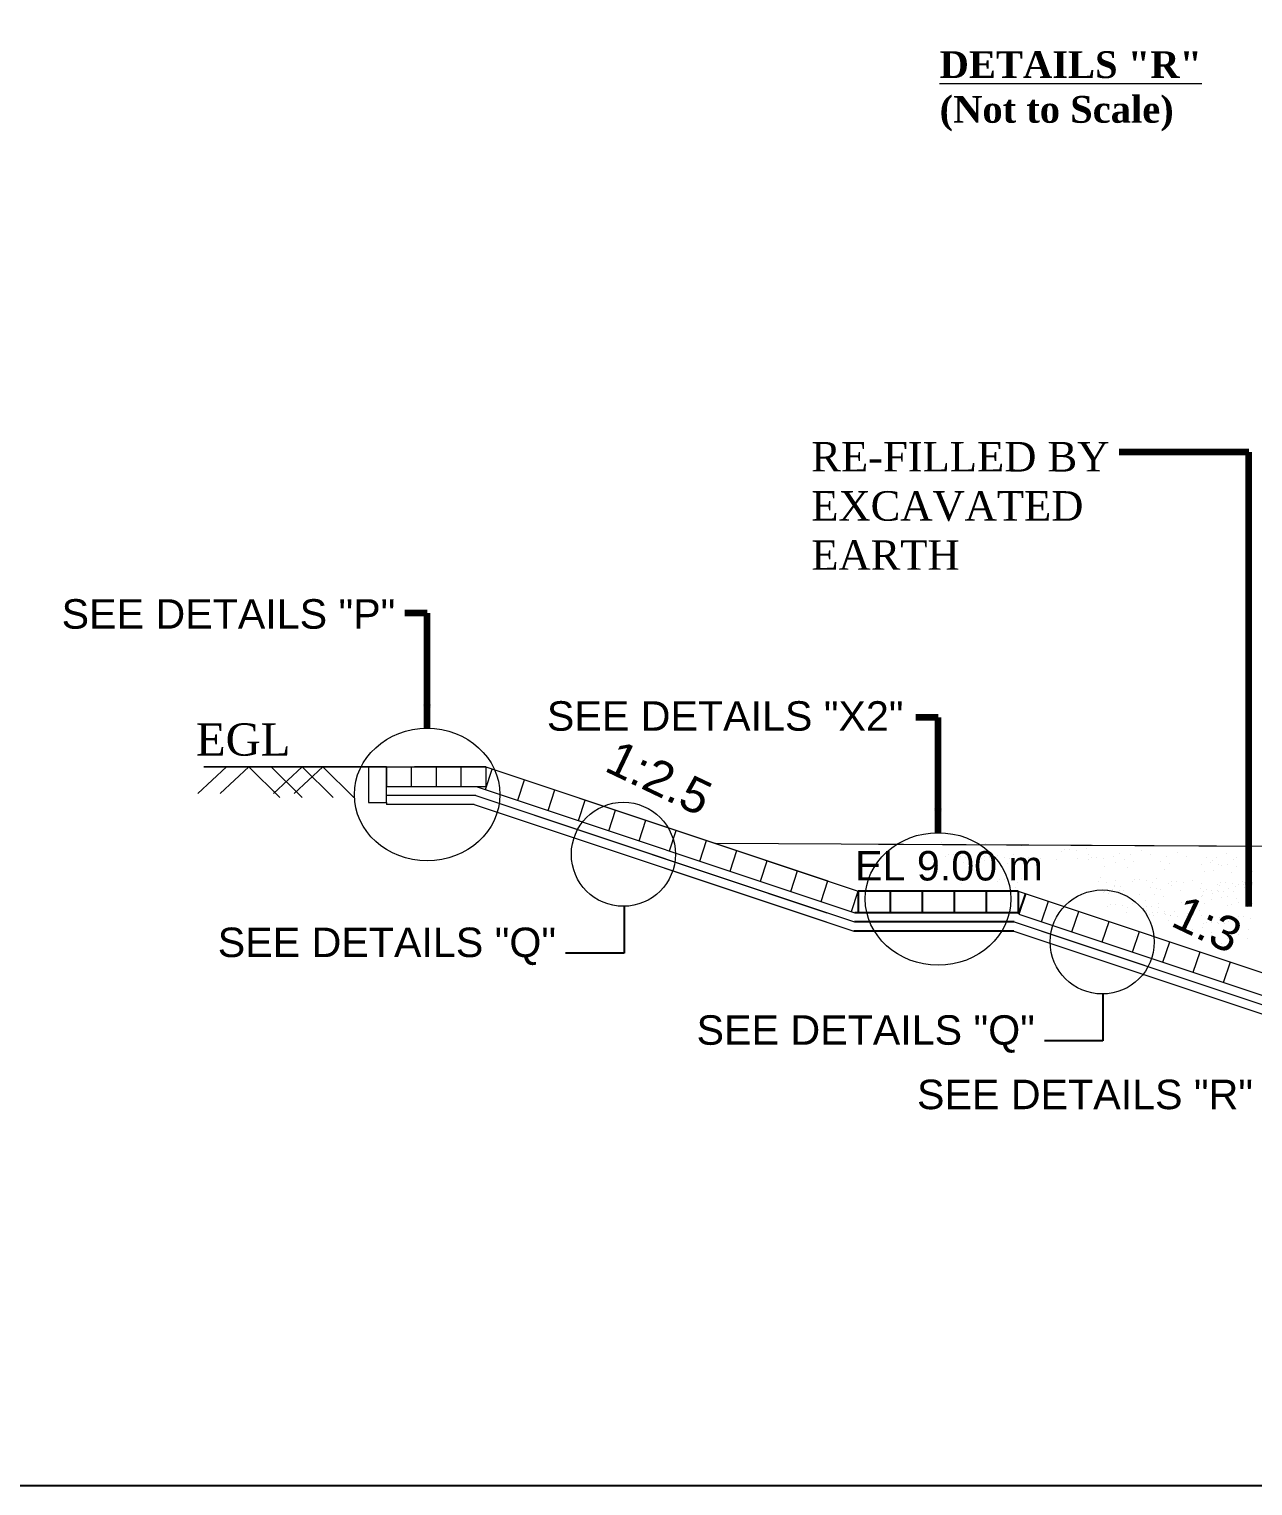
# Model space of a CAD drawing. Header units: inches. Extents: x -8940 to 26362, y -28010 to 990.
# Drawn here: x 4093.7 to 4138.9, y -21439.9 to -21386.2 of the extents above; entities that cross this region are included whole.
import ezdxf

# ---------------------------------------------------------------- set-up
doc = ezdxf.new("R2010")
doc.units = ezdxf.units.IN
doc.header["$MEASUREMENT"] = 0
doc.layers.add('LINE', color=7, linetype='Continuous')
doc.styles.add('Arial B heading -200', font='arialbd.ttf', dxfattribs={"height": 0.6})
doc.styles.add('Arial-200', font='arial.ttf')
doc.styles.get("Standard").update_dxf_attribs({"font": 'arial.ttf'})
doc.dimstyles.get("Standard").update_dxf_attribs({"dimtxt": 0.18, "dimasz": 0.18, "dimexe": 0.18, "dimexo": 0.0625, "dimgap": 0.09, "dimtad": 0, "dimtih": 1, "dimtoh": 1, "dimdec": 4, "dimzin": 0, "dimdsep": 46, "dimtxsty": 'Standard', "dimcen": 0.09, "dimadec": 0, "dimazin": 0, "dimtfac": 1, "dimtdec": 4, "dimtofl": 0, "dimtmove": 0, "dimatfit": 3, "dimfxl": 1, "dimtolj": 1, "dimtzin": 0, "dimarcsym": 0})

msp = doc.modelspace()

# ---------------------------------------------------------------- linework, layer by layer
at = {"color": 0, "linetype": 'Continuous', "lineweight": 20, "ltscale": 0.5}
for p, q in [((4100.147211, -21413.377605), (4110.549274, -21413.377605)), ((4102.621697, -21413.377605), (4110.549274, -21413.377605)), ((4110.536508, -21414.214697), (4110.78904, -21413.457577)), ((4110.536508, -21414.214697), (4110.78904, -21413.457577)), ((4111.731528, -21414.613288), (4111.98406, -21413.856168)), ((4111.731528, -21414.613288), (4111.98406, -21413.856168)), ((4106.882297, -21414.690796), (4106.882297, -21414.768297)), ((4106.882297, -21414.690796), (4106.882297, -21414.768297)), ((4112.850904, -21414.986648), (4113.103436, -21414.229529)), ((4112.850904, -21414.986648), (4113.103436, -21414.229529)), ((4113.970279, -21415.360008), (4114.222812, -21414.602889)), ((4113.970279, -21415.360008), (4114.222812, -21414.602889)), ((4115.089655, -21415.733369), (4115.342187, -21414.976249)), ((4115.089655, -21415.733369), (4115.342187, -21414.976249)), ((4116.209031, -21416.106729), (4116.461563, -21415.34961)), ((4116.209031, -21416.106729), (4116.461563, -21415.34961)), ((4117.328407, -21416.480089), (4117.580939, -21415.72297)), ((4117.328407, -21416.480089), (4117.580939, -21415.72297)), ((4118.447782, -21416.85345), (4118.700315, -21416.09633)), ((4118.447782, -21416.85345), (4118.700315, -21416.09633)), ((4119.567158, -21417.22681), (4119.81969, -21416.469691)), ((4119.567158, -21417.22681), (4119.81969, -21416.469691)), ((4120.686534, -21417.60017), (4120.939066, -21416.843051)), ((4120.686534, -21417.60017), (4120.939066, -21416.843051)), ((4121.80591, -21417.973531), (4122.058442, -21417.216411)), ((4121.80591, -21417.973531), (4122.058442, -21417.216411)), ((4122.925285, -21418.346891), (4123.177818, -21417.589772)), ((4122.925285, -21418.346891), (4123.177818, -21417.589772)), ((4124.044661, -21418.720251), (4124.297193, -21417.963132)), ((4124.044661, -21418.720251), (4124.297193, -21417.963132)), ((4131.064037, -21419.093612), (4131.316569, -21418.336492)), ((4131.064037, -21419.093612), (4131.316569, -21418.336492)), ((4132.183413, -21419.466972), (4132.435945, -21418.709853)), ((4132.183413, -21419.466972), (4132.435945, -21418.709853)), ((4133.302788, -21419.840332), (4133.55532, -21419.083213)), ((4133.302788, -21419.840332), (4133.55532, -21419.083213)), ((4134.422164, -21420.213693), (4134.674696, -21419.456573)), ((4134.422164, -21420.213693), (4134.674696, -21419.456573)), ((4135.54154, -21420.587053), (4135.794072, -21419.829934)), ((4135.54154, -21420.587053), (4135.794072, -21419.829934)), ((4136.660916, -21420.960413), (4136.913448, -21420.203294)), ((4136.660916, -21420.960413), (4136.913448, -21420.203294)), ((4137.780291, -21421.333773), (4138.032823, -21420.576654)), ((4137.780291, -21421.333773), (4138.032823, -21420.576654))]:
    msp.add_line(p, q, dxfattribs=at)
at = {"color": 0, "linetype": 'Continuous', "lineweight": -3, "ltscale": 0.5}
for p, q in [((4130.197193, -21417.963132), (4124.297193, -21417.963132)), ((4124.297193, -21417.963132), (4124.297193, -21418.763132)), ((4125.477193, -21417.963132), (4125.477193, -21418.763132)), ((4126.657193, -21417.963132), (4126.657193, -21418.763132)), ((4127.837193, -21417.963132), (4127.837193, -21418.763132)), ((4129.017193, -21417.963132), (4129.017193, -21418.763132)), ((4130.197193, -21417.963132), (4130.197193, -21418.763132)), ((4130.228356, -21418.814247), (4130.480699, -21418.057693)), ((4130.197193, -21418.763132), (4124.175106, -21418.763132)), ((4130.038661, -21419.443132), (4124.138661, -21419.443132)), ((4130.056884, -21419.103132), (4124.156884, -21419.103132))]:
    msp.add_line(p, q, dxfattribs=at)
at = {"layer": 'LINE', "color": 7, "lineweight": 20, "ltscale": 0.5}
for p, q in [((4099.91871, -21414.363482), (4100.976409, -21413.377605)), ((4099.91871, -21414.363482), (4100.976409, -21413.377605)), ((4106.845742, -21413.377605), (4100.147211, -21413.377605)), ((4100.147211, -21413.377605), (4109.876384, -21413.377605)), ((4100.741354, -21414.363482), (4101.799053, -21413.377605)), ((4100.741354, -21414.363482), (4101.799053, -21413.377605)), ((4101.799053, -21413.377605), (4102.94491, -21414.510217)), ((4101.799053, -21413.377605), (4102.94491, -21414.510217)), ((4102.621697, -21413.377605), (4103.767554, -21414.510217)), ((4106.845742, -21413.377605), (4102.621697, -21413.377605)), ((4102.621697, -21413.377605), (4103.767554, -21414.510217)), ((4102.621697, -21413.377605), (4109.876384, -21413.377605)), ((4102.709237, -21414.363482), (4103.766936, -21413.377605)), ((4103.473141, -21414.363482), (4104.53084, -21413.377605)), ((4103.473141, -21414.363482), (4104.53084, -21413.377605)), ((4103.766936, -21413.377605), (4104.912793, -21414.510217)), ((4103.766936, -21413.377605), (4104.912793, -21414.510217)), ((4104.53084, -21413.377605), (4105.676697, -21414.510217)), ((4106.882297, -21413.377605), (4106.882297, -21414.111701)), ((4106.882297, -21413.377605), (4106.882297, -21414.111701)), ((4107.799041, -21413.377605), (4107.799041, -21414.111701)), ((4107.799041, -21413.377605), (4107.799041, -21414.111701)), ((4110.549274, -21413.377605), (4107.922892, -21413.377605)), ((4110.549274, -21413.377605), (4107.922892, -21413.377605)), ((4108.715786, -21413.377605), (4108.715786, -21414.111701)), ((4108.715786, -21413.377605), (4108.715786, -21414.111701)), ((4108.715786, -21413.377605), (4108.715786, -21414.111701)), ((4108.715786, -21413.377605), (4108.715786, -21414.111701)), ((4109.63253, -21413.377605), (4109.63253, -21414.111701)), ((4109.63253, -21413.377605), (4109.63253, -21414.111701)), ((4110.549274, -21413.377605), (4110.549274, -21414.111701)), ((4110.549274, -21413.377605), (4123.177818, -21417.589772)), ((4110.549274, -21413.377605), (4110.549274, -21414.111701)), ((4110.549274, -21413.377605), (4124.297193, -21417.963132)), ((4110.549274, -21414.111701), (4106.882297, -21414.111701)), ((4110.549274, -21414.111701), (4106.882297, -21414.111701)), ((4110.2296, -21414.111701), (4124.175106, -21418.763132)), ((4110.2296, -21414.111701), (4124.175106, -21418.763132)), ((4110.176293, -21414.439999), (4106.882297, -21414.439999)), ((4110.176293, -21414.439999), (4106.882297, -21414.439999)), ((4110.176293, -21414.439999), (4123.137526, -21418.763132)), ((4110.176293, -21414.439999), (4124.156884, -21419.103132)), ((4110.122986, -21414.768297), (4106.882297, -21414.768297)), ((4110.122986, -21414.768297), (4106.882297, -21414.768297)), ((4110.122986, -21414.768297), (4123.119303, -21419.103132)), ((4110.122986, -21414.768297), (4124.138661, -21419.443132)), ((4127.353919, -21416.185623), (4127.353919, -21416.185623)), ((4127.353919, -21416.185623), (4127.353919, -21416.185623)), ((4128.68973, -21416.257127), (4128.68973, -21416.257127)), ((4128.68973, -21416.257127), (4128.68973, -21416.257127)), ((4128.981974, -21416.222863), (4128.981974, -21416.222863)), ((4128.981974, -21416.222863), (4128.981974, -21416.222863)), ((4130.317785, -21416.294366), (4130.317785, -21416.294366)), ((4130.317785, -21416.294366), (4130.317785, -21416.294366)), ((4132.957631, -21416.259117), (4132.957631, -21416.259117)), ((4132.957631, -21416.259117), (4132.957631, -21416.259117)), ((4127.505004, -21416.69139), (4127.505004, -21416.69139)), ((4127.505004, -21416.69139), (4127.505004, -21416.69139)), ((4127.614526, -21416.619955), (4127.614526, -21416.619955)), ((4127.614526, -21416.619955), (4127.614526, -21416.619955)), ((4127.795101, -21416.627077), (4127.795101, -21416.627077)), ((4127.795101, -21416.627077), (4127.795101, -21416.627077)), ((4128.057612, -21416.667759), (4128.057612, -21416.667759)), ((4128.057612, -21416.667759), (4128.057612, -21416.667759)), ((4128.194097, -21416.903048), (4128.194097, -21416.903048)), ((4128.194097, -21416.903048), (4128.194097, -21416.903048)), ((4128.249752, -21416.722047), (4128.249752, -21416.722047)), ((4128.249752, -21416.722047), (4128.249752, -21416.722047)), ((4128.416042, -21416.58496), (4128.416042, -21416.58496)), ((4128.416042, -21416.58496), (4128.416042, -21416.58496)), ((4128.840815, -21416.762894), (4128.840815, -21416.762894)), ((4128.840815, -21416.762894), (4128.840815, -21416.762894)), ((4128.950337, -21416.691458), (4128.950337, -21416.691458)), ((4128.950337, -21416.691458), (4128.950337, -21416.691458)), ((4128.962892, -21416.850465), (4128.962892, -21416.850465)), ((4128.962892, -21416.850465), (4128.962892, -21416.850465)), ((4129.130912, -21416.698581), (4129.130912, -21416.698581)), ((4129.130912, -21416.698581), (4129.130912, -21416.698581)), ((4129.133059, -21416.72863), (4129.133059, -21416.72863)), ((4129.133059, -21416.72863), (4129.133059, -21416.72863)), ((4129.242581, -21416.657194), (4129.242581, -21416.657194)), ((4129.242581, -21416.657194), (4129.242581, -21416.657194)), ((4129.393423, -21416.739262), (4129.393423, -21416.739262)), ((4129.393423, -21416.739262), (4129.393423, -21416.739262)), ((4129.423156, -21416.664317), (4129.423156, -21416.664317)), ((4129.423156, -21416.664317), (4129.423156, -21416.664317)), ((4129.685667, -21416.704998), (4129.685667, -21416.704998)), ((4129.685667, -21416.704998), (4129.685667, -21416.704998)), ((4129.877807, -21416.759286), (4129.877807, -21416.759286)), ((4129.877807, -21416.759286), (4129.877807, -21416.759286)), ((4130.044097, -21416.622199), (4130.044097, -21416.622199)), ((4130.044097, -21416.622199), (4130.044097, -21416.622199)), ((4130.46887, -21416.800133), (4130.46887, -21416.800133)), ((4130.46887, -21416.800133), (4130.46887, -21416.800133)), ((4130.578392, -21416.728698), (4130.578392, -21416.728698)), ((4130.578392, -21416.728698), (4130.578392, -21416.728698)), ((4130.590946, -21416.887704), (4130.590946, -21416.887704)), ((4130.590946, -21416.887704), (4130.590946, -21416.887704)), ((4130.758967, -21416.73582), (4130.758967, -21416.73582)), ((4130.758967, -21416.73582), (4130.758967, -21416.73582)), ((4131.021478, -21416.776501), (4131.021478, -21416.776501)), ((4131.021478, -21416.776501), (4131.021478, -21416.776501)), ((4131.607329, -21416.811062), (4131.607329, -21416.811062)), ((4131.607329, -21416.811062), (4131.607329, -21416.811062)), ((4131.805933, -21416.49273), (4131.805933, -21416.49273)), ((4131.805933, -21416.49273), (4131.805933, -21416.49273)), ((4131.915455, -21416.421295), (4131.915455, -21416.421295)), ((4131.915455, -21416.421295), (4131.915455, -21416.421295)), ((4132.09603, -21416.428417), (4132.09603, -21416.428417)), ((4132.09603, -21416.428417), (4132.09603, -21416.428417)), ((4132.358542, -21416.469099), (4132.358542, -21416.469099)), ((4132.358542, -21416.469099), (4132.358542, -21416.469099)), ((4132.390086, -21416.747221), (4132.390086, -21416.747221)), ((4132.390086, -21416.747221), (4132.390086, -21416.747221)), ((4132.716972, -21416.3863), (4132.716972, -21416.3863)), ((4132.716972, -21416.3863), (4132.716972, -21416.3863)), ((4132.782799, -21416.616053), (4132.782799, -21416.616053)), ((4132.782799, -21416.616053), (4132.782799, -21416.616053)), ((4132.800105, -21416.790705), (4132.800105, -21416.790705)), ((4132.800105, -21416.790705), (4132.800105, -21416.790705)), ((4132.909627, -21416.71927), (4132.909627, -21416.71927)), ((4132.909627, -21416.71927), (4132.909627, -21416.71927)), ((4133.090202, -21416.726392), (4133.090202, -21416.726392)), ((4133.090202, -21416.726392), (4133.090202, -21416.726392)), ((4133.352713, -21416.767074), (4133.352713, -21416.767074)), ((4133.352713, -21416.767074), (4133.352713, -21416.767074)), ((4133.711143, -21416.684275), (4133.711143, -21416.684275)), ((4133.711143, -21416.684275), (4133.711143, -21416.684275)), ((4133.77697, -21416.914029), (4133.77697, -21416.914029)), ((4133.77697, -21416.914029), (4133.77697, -21416.914029)), ((4133.951802, -21416.557092), (4133.951802, -21416.557092)), ((4133.951802, -21416.557092), (4133.951802, -21416.557092)), ((4134.118667, -21416.803638), (4134.118667, -21416.803638)), ((4134.118667, -21416.803638), (4134.118667, -21416.803638)), ((4134.345011, -21416.601756), (4134.345011, -21416.601756)), ((4134.345011, -21416.601756), (4134.345011, -21416.601756)), ((4134.441068, -21416.857198), (4134.441068, -21416.857198)), ((4134.441068, -21416.857198), (4134.441068, -21416.857198)), ((4134.737724, -21416.470588), (4134.737724, -21416.470588)), ((4134.737724, -21416.470588), (4134.737724, -21416.470588)), ((4135.080879, -21416.629412), (4135.080879, -21416.629412)), ((4135.080879, -21416.629412), (4135.080879, -21416.629412)), ((4135.454478, -21416.875141), (4135.454478, -21416.875141)), ((4135.454478, -21416.875141), (4135.454478, -21416.875141)), ((4135.680822, -21416.67326), (4135.680822, -21416.67326)), ((4135.680822, -21416.67326), (4135.680822, -21416.67326)), ((4136.073535, -21416.542091), (4136.073535, -21416.542091)), ((4136.073535, -21416.542091), (4136.073535, -21416.542091)), ((4136.41669, -21416.700915), (4136.41669, -21416.700915)), ((4136.41669, -21416.700915), (4136.41669, -21416.700915)), ((4137.155853, -21416.724528), (4137.155853, -21416.724528)), ((4137.155853, -21416.724528), (4137.155853, -21416.724528)), ((4137.288645, -21416.910893), (4137.288645, -21416.910893)), ((4137.288645, -21416.910893), (4137.288645, -21416.910893)), ((4137.372669, -21416.848076), (4137.372669, -21416.848076)), ((4137.372669, -21416.848076), (4137.372669, -21416.848076)), ((4137.514989, -21416.709011), (4137.514989, -21416.709011)), ((4137.514989, -21416.709011), (4137.514989, -21416.709011)), ((4137.907702, -21416.577843), (4137.907702, -21416.577843)), ((4137.907702, -21416.577843), (4137.907702, -21416.577843)), ((4138.155427, -21416.784236), (4138.155427, -21416.784236)), ((4138.155427, -21416.784236), (4138.155427, -21416.784236)), ((4138.250857, -21416.736667), (4138.250857, -21416.736667)), ((4138.250857, -21416.736667), (4138.250857, -21416.736667)), ((4129.267895, -21417.104722), (4129.267895, -21417.104722)), ((4129.267895, -21417.104722), (4129.267895, -21417.104722)), ((4129.822152, -21416.940287), (4129.822152, -21416.940287)), ((4129.822152, -21416.940287), (4129.822152, -21416.940287)), ((4133.384258, -21417.045197), (4133.384258, -21417.045197)), ((4133.384258, -21417.045197), (4133.384258, -21417.045197)), ((4134.251135, -21417.104722), (4134.251135, -21417.104722)), ((4134.251135, -21417.104722), (4134.251135, -21417.104722)), ((4135.586946, -21417.176225), (4135.586946, -21417.176225)), ((4135.586946, -21417.176225), (4135.586946, -21417.176225)), ((4135.776879, -21416.928701), (4135.776879, -21416.928701)), ((4135.776879, -21416.928701), (4135.776879, -21416.928701)), ((4136.979957, -21416.979244), (4136.979957, -21416.979244)), ((4136.979957, -21416.979244), (4136.979957, -21416.979244)), ((4137.076013, -21417.234686), (4137.076013, -21417.234686)), ((4137.076013, -21417.234686), (4137.076013, -21417.234686)), ((4137.421113, -21417.211977), (4137.421113, -21417.211977)), ((4137.421113, -21417.211977), (4137.421113, -21417.211977)), ((4137.611046, -21416.964453), (4137.611046, -21416.964453)), ((4137.611046, -21416.964453), (4137.611046, -21416.964453)), ((4137.715825, -21417.0069), (4137.715825, -21417.0069)), ((4137.715825, -21417.0069), (4137.715825, -21417.0069)), ((4137.929083, -21416.986117), (4137.929083, -21416.986117)), ((4137.929083, -21416.986117), (4137.929083, -21416.986117)), ((4138.061551, -21417.287201), (4138.061551, -21417.287201)), ((4138.061551, -21417.287201), (4138.061551, -21417.287201)), ((4138.251483, -21417.039677), (4138.251483, -21417.039677)), ((4138.251483, -21417.039677), (4138.251483, -21417.039677)), ((4138.779551, -21417.30313), (4138.779551, -21417.30313)), ((4138.779551, -21417.30313), (4138.779551, -21417.30313)), ((4138.836363, -21417.246341), (4138.836363, -21417.246341)), ((4138.836363, -21417.246341), (4138.836363, -21417.246341)), ((4129.41898, -21417.610489), (4129.41898, -21417.610489)), ((4129.41898, -21417.610489), (4129.41898, -21417.610489)), ((4129.528502, -21417.539054), (4129.528502, -21417.539054)), ((4129.528502, -21417.539054), (4129.528502, -21417.539054)), ((4129.709077, -21417.546176), (4129.709077, -21417.546176)), ((4129.709077, -21417.546176), (4129.709077, -21417.546176)), ((4129.971589, -21417.586858), (4129.971589, -21417.586858)), ((4129.971589, -21417.586858), (4129.971589, -21417.586858)), ((4130.108073, -21417.822146), (4130.108073, -21417.822146)), ((4130.108073, -21417.822146), (4130.108073, -21417.822146)), ((4130.163728, -21417.641145), (4130.163728, -21417.641145)), ((4130.163728, -21417.641145), (4130.163728, -21417.641145)), ((4130.197193, -21417.963132), (4140.271575, -21421.323375)), ((4130.197193, -21417.963132), (4140.271575, -21421.323375)), ((4130.330019, -21417.504059), (4130.330019, -21417.504059)), ((4130.330019, -21417.504059), (4130.330019, -21417.504059)), ((4133.182306, -21417.61768), (4133.182306, -21417.61768)), ((4133.182306, -21417.61768), (4133.182306, -21417.61768)), ((4133.250783, -21417.474272), (4133.250783, -21417.474272)), ((4133.250783, -21417.474272), (4133.250783, -21417.474272)), ((4133.365633, -21417.91915), (4133.365633, -21417.91915)), ((4133.365633, -21417.91915), (4133.365633, -21417.91915)), ((4133.401868, -21417.980039), (4133.401868, -21417.980039)), ((4133.401868, -21417.980039), (4133.401868, -21417.980039)), ((4133.444817, -21417.658361), (4133.444817, -21417.658361)), ((4133.444817, -21417.658361), (4133.444817, -21417.658361)), ((4133.51139, -21417.908604), (4133.51139, -21417.908604)), ((4133.51139, -21417.908604), (4133.51139, -21417.908604)), ((4133.691965, -21417.915726), (4133.691965, -21417.915726)), ((4133.691965, -21417.915726), (4133.691965, -21417.915726)), ((4133.755503, -21417.750643), (4133.755503, -21417.750643)), ((4133.755503, -21417.750643), (4133.755503, -21417.750643)), ((4133.758346, -21417.787982), (4133.758346, -21417.787982)), ((4133.758346, -21417.787982), (4133.758346, -21417.787982)), ((4133.811158, -21417.569642), (4133.811158, -21417.569642)), ((4133.811158, -21417.569642), (4133.811158, -21417.569642)), ((4133.954476, -21417.956407), (4133.954476, -21417.956407)), ((4133.954476, -21417.956407), (4133.954476, -21417.956407)), ((4133.986799, -21417.805274), (4133.986799, -21417.805274)), ((4133.986799, -21417.805274), (4133.986799, -21417.805274)), ((4134.101501, -21417.946806), (4134.101501, -21417.946806)), ((4134.101501, -21417.946806), (4134.101501, -21417.946806)), ((4134.402221, -21417.610489), (4134.402221, -21417.610489)), ((4134.402221, -21417.610489), (4134.402221, -21417.610489)), ((4134.511743, -21417.539054), (4134.511743, -21417.539054)), ((4134.511743, -21417.539054), (4134.511743, -21417.539054)), ((4134.692318, -21417.546176), (4134.692318, -21417.546176)), ((4134.692318, -21417.546176), (4134.692318, -21417.546176)), ((4134.954829, -21417.586858), (4134.954829, -21417.586858)), ((4134.954829, -21417.586858), (4134.954829, -21417.586858)), ((4135.091314, -21417.822146), (4135.091314, -21417.822146)), ((4135.091314, -21417.822146), (4135.091314, -21417.822146)), ((4135.146969, -21417.641145), (4135.146969, -21417.641145)), ((4135.146969, -21417.641145), (4135.146969, -21417.641145)), ((4135.313259, -21417.504059), (4135.313259, -21417.504059)), ((4135.313259, -21417.504059), (4135.313259, -21417.504059)), ((4135.32261, -21417.876777), (4135.32261, -21417.876777)), ((4135.32261, -21417.876777), (4135.32261, -21417.876777)), ((4135.467396, -21417.900732), (4135.467396, -21417.900732)), ((4135.467396, -21417.900732), (4135.467396, -21417.900732)), ((4135.738032, -21417.681993), (4135.738032, -21417.681993)), ((4135.738032, -21417.681993), (4135.738032, -21417.681993)), ((4135.847554, -21417.610557), (4135.847554, -21417.610557)), ((4135.847554, -21417.610557), (4135.847554, -21417.610557)), ((4135.860108, -21417.769564), (4135.860108, -21417.769564)), ((4135.860108, -21417.769564), (4135.860108, -21417.769564)), ((4136.028129, -21417.61768), (4136.028129, -21417.61768)), ((4136.028129, -21417.61768), (4136.028129, -21417.61768)), ((4136.203264, -21417.928388), (4136.203264, -21417.928388)), ((4136.203264, -21417.928388), (4136.203264, -21417.928388)), ((4136.29064, -21417.658361), (4136.29064, -21417.658361)), ((4136.29064, -21417.658361), (4136.29064, -21417.658361)), ((4136.64907, -21417.575562), (4136.64907, -21417.575562)), ((4136.64907, -21417.575562), (4136.64907, -21417.575562)), ((4136.925481, -21417.857898), (4136.925481, -21417.857898)), ((4136.925481, -21417.857898), (4136.925481, -21417.857898)), ((4136.981136, -21417.676897), (4136.981136, -21417.676897)), ((4136.981136, -21417.676897), (4136.981136, -21417.676897)), ((4137.037166, -21417.987977), (4137.037166, -21417.987977)), ((4137.037166, -21417.987977), (4137.037166, -21417.987977)), ((4137.146688, -21417.916542), (4137.146688, -21417.916542)), ((4137.146688, -21417.916542), (4137.146688, -21417.916542)), ((4137.156777, -21417.912528), (4137.156777, -21417.912528)), ((4137.156777, -21417.912528), (4137.156777, -21417.912528)), ((4137.327263, -21417.923664), (4137.327263, -21417.923664)), ((4137.327263, -21417.923664), (4137.327263, -21417.923664)), ((4137.565919, -21417.933122), (4137.565919, -21417.933122)), ((4137.565919, -21417.933122), (4137.565919, -21417.933122)), ((4137.572199, -21417.717744), (4137.572199, -21417.717744)), ((4137.572199, -21417.717744), (4137.572199, -21417.717744)), ((4137.589775, -21417.964346), (4137.589775, -21417.964346)), ((4137.589775, -21417.964346), (4137.589775, -21417.964346)), ((4137.621574, -21417.752121), (4137.621574, -21417.752121)), ((4137.621574, -21417.752121), (4137.621574, -21417.752121)), ((4137.681721, -21417.646309), (4137.681721, -21417.646309)), ((4137.681721, -21417.646309), (4137.681721, -21417.646309)), ((4137.797215, -21417.987753), (4137.797215, -21417.987753)), ((4137.797215, -21417.987753), (4137.797215, -21417.987753)), ((4137.862296, -21417.653431), (4137.862296, -21417.653431)), ((4137.862296, -21417.653431), (4137.862296, -21417.653431)), ((4137.948204, -21417.881547), (4137.948204, -21417.881547)), ((4137.948204, -21417.881547), (4137.948204, -21417.881547)), ((4138.124807, -21417.694113), (4138.124807, -21417.694113)), ((4138.124807, -21417.694113), (4138.124807, -21417.694113)), ((4138.156352, -21417.972236), (4138.156352, -21417.972236)), ((4138.156352, -21417.972236), (4138.156352, -21417.972236)), ((4138.212636, -21417.792968), (4138.212636, -21417.792968)), ((4138.212636, -21417.792968), (4138.212636, -21417.792968)), ((4138.322158, -21417.721533), (4138.322158, -21417.721533)), ((4138.322158, -21417.721533), (4138.322158, -21417.721533)), ((4138.483237, -21417.611314), (4138.483237, -21417.611314)), ((4138.483237, -21417.611314), (4138.483237, -21417.611314)), ((4138.502734, -21417.728655), (4138.502734, -21417.728655)), ((4138.502734, -21417.728655), (4138.502734, -21417.728655)), ((4138.549064, -21417.841067), (4138.549064, -21417.841067)), ((4138.549064, -21417.841067), (4138.549064, -21417.841067)), ((4138.723896, -21417.484131), (4138.723896, -21417.484131)), ((4138.723896, -21417.484131), (4138.723896, -21417.484131)), ((4138.765245, -21417.769337), (4138.765245, -21417.769337)), ((4138.765245, -21417.769337), (4138.765245, -21417.769337)), ((4133.343983, -21418.023688), (4133.343983, -21418.023688)), ((4133.343983, -21418.023688), (4133.343983, -21418.023688)), ((4133.495068, -21418.529455), (4133.495068, -21418.529455)), ((4133.495068, -21418.529455), (4133.495068, -21418.529455)), ((4133.523945, -21418.06761), (4133.523945, -21418.06761)), ((4133.523945, -21418.06761), (4133.523945, -21418.06761)), ((4133.60459, -21418.458019), (4133.60459, -21418.458019)), ((4133.60459, -21418.458019), (4133.60459, -21418.458019)), ((4133.785165, -21418.465142), (4133.785165, -21418.465142)), ((4133.785165, -21418.465142), (4133.785165, -21418.465142)), ((4134.047676, -21418.505823), (4134.047676, -21418.505823)), ((4134.047676, -21418.505823), (4134.047676, -21418.505823)), ((4134.406106, -21418.423024), (4134.406106, -21418.423024)), ((4134.406106, -21418.423024), (4134.406106, -21418.423024)), ((4134.679794, -21418.095191), (4134.679794, -21418.095191)), ((4134.679794, -21418.095191), (4134.679794, -21418.095191)), ((4134.909855, -21418.321734), (4134.909855, -21418.321734)), ((4134.909855, -21418.321734), (4134.909855, -21418.321734)), ((4134.940401, -21418.529523), (4134.940401, -21418.529523)), ((4134.940401, -21418.529523), (4134.940401, -21418.529523)), ((4135.241052, -21418.102614), (4135.241052, -21418.102614)), ((4135.241052, -21418.102614), (4135.241052, -21418.102614)), ((4135.37352, -21418.403698), (4135.37352, -21418.403698)), ((4135.37352, -21418.403698), (4135.37352, -21418.403698)), ((4135.563452, -21418.156174), (4135.563452, -21418.156174)), ((4135.563452, -21418.156174), (4135.563452, -21418.156174)), ((4136.245666, -21418.393237), (4136.245666, -21418.393237)), ((4136.245666, -21418.393237), (4136.245666, -21418.393237)), ((4136.754537, -21418.369126), (4136.754537, -21418.369126)), ((4136.754537, -21418.369126), (4136.754537, -21418.369126)), ((4136.980882, -21418.167244), (4136.980882, -21418.167244)), ((4136.980882, -21418.167244), (4136.980882, -21418.167244)), ((4136.998902, -21418.129718), (4136.998902, -21418.129718)), ((4136.998902, -21418.129718), (4136.998902, -21418.129718)), ((4137.076938, -21418.422686), (4137.076938, -21418.422686)), ((4137.076938, -21418.422686), (4137.076938, -21418.422686)), ((4137.342058, -21418.288542), (4137.342058, -21418.288542)), ((4137.342058, -21418.288542), (4137.342058, -21418.288542)), ((4137.373594, -21418.036076), (4137.373594, -21418.036076)), ((4137.373594, -21418.036076), (4137.373594, -21418.036076)), ((4137.716749, -21418.1949), (4137.716749, -21418.1949)), ((4137.716749, -21418.1949), (4137.716749, -21418.1949)), ((4137.930008, -21418.174117), (4137.930008, -21418.174117)), ((4137.930008, -21418.174117), (4137.930008, -21418.174117)), ((4137.940917, -21418.510064), (4137.940917, -21418.510064)), ((4137.940917, -21418.510064), (4137.940917, -21418.510064)), ((4138.062476, -21418.475201), (4138.062476, -21418.475201)), ((4138.062476, -21418.475201), (4138.062476, -21418.475201)), ((4138.252408, -21418.227677), (4138.252408, -21418.227677)), ((4138.252408, -21418.227677), (4138.252408, -21418.227677)), ((4138.33363, -21418.378896), (4138.33363, -21418.378896)), ((4138.33363, -21418.378896), (4138.33363, -21418.378896)), ((4138.710312, -21418.203787), (4138.710312, -21418.203787)), ((4138.710312, -21418.203787), (4138.710312, -21418.203787)), ((4138.837287, -21418.434341), (4138.837287, -21418.434341)), ((4138.837287, -21418.434341), (4138.837287, -21418.434341)), ((4130.228356, -21418.814247), (4139.78359, -21422.001332)), ((4130.228356, -21418.814247), (4139.78359, -21422.001332)), ((4134.184161, -21418.741112), (4134.184161, -21418.741112)), ((4134.184161, -21418.741112), (4134.184161, -21418.741112)), ((4134.239816, -21418.560111), (4134.239816, -21418.560111)), ((4134.239816, -21418.560111), (4134.239816, -21418.560111)), ((4134.830879, -21418.600958), (4134.830879, -21418.600958)), ((4134.830879, -21418.600958), (4134.830879, -21418.600958)), ((4134.952956, -21418.688529), (4134.952956, -21418.688529)), ((4134.952956, -21418.688529), (4134.952956, -21418.688529)), ((4135.06094, -21418.827501), (4135.06094, -21418.827501)), ((4135.06094, -21418.827501), (4135.06094, -21418.827501)), ((4135.120976, -21418.536645), (4135.120976, -21418.536645)), ((4135.120976, -21418.536645), (4135.120976, -21418.536645)), ((4135.170462, -21418.756066), (4135.170462, -21418.756066)), ((4135.170462, -21418.756066), (4135.170462, -21418.756066)), ((4135.1998, -21418.861693), (4135.1998, -21418.861693)), ((4135.1998, -21418.861693), (4135.1998, -21418.861693)), ((4135.351038, -21418.763188), (4135.351038, -21418.763188)), ((4135.351038, -21418.763188), (4135.351038, -21418.763188)), ((4135.383487, -21418.577326), (4135.383487, -21418.577326)), ((4135.383487, -21418.577326), (4135.383487, -21418.577326)), ((4135.592513, -21418.730524), (4135.592513, -21418.730524)), ((4135.592513, -21418.730524), (4135.592513, -21418.730524)), ((4135.613549, -21418.80387), (4135.613549, -21418.80387)), ((4135.613549, -21418.80387), (4135.613549, -21418.80387)), ((4135.634127, -21418.83803), (4135.634127, -21418.83803)), ((4135.634127, -21418.83803), (4135.634127, -21418.83803)), ((4135.750033, -21419.039158), (4135.750033, -21419.039158)), ((4135.750033, -21419.039158), (4135.750033, -21419.039158)), ((4135.805689, -21418.858157), (4135.805689, -21418.858157)), ((4135.805689, -21418.858157), (4135.805689, -21418.858157)), ((4135.814703, -21418.845152), (4135.814703, -21418.845152)), ((4135.814703, -21418.845152), (4135.814703, -21418.845152)), ((4135.971979, -21418.721071), (4135.971979, -21418.721071)), ((4135.971979, -21418.721071), (4135.971979, -21418.721071)), ((4136.077214, -21418.885834), (4136.077214, -21418.885834)), ((4136.077214, -21418.885834), (4136.077214, -21418.885834)), ((4136.396751, -21418.899004), (4136.396751, -21418.899004)), ((4136.396751, -21418.899004), (4136.396751, -21418.899004)), ((4136.435644, -21418.803035), (4136.435644, -21418.803035)), ((4136.435644, -21418.803035), (4136.435644, -21418.803035)), ((4136.506273, -21418.827569), (4136.506273, -21418.827569)), ((4136.506273, -21418.827569), (4136.506273, -21418.827569)), ((4136.518828, -21418.986576), (4136.518828, -21418.986576)), ((4136.518828, -21418.986576), (4136.518828, -21418.986576)), ((4136.686849, -21418.834691), (4136.686849, -21418.834691)), ((4136.686849, -21418.834691), (4136.686849, -21418.834691)), ((4136.887006, -21418.67021), (4136.887006, -21418.67021)), ((4136.887006, -21418.67021), (4136.887006, -21418.67021)), ((4136.94936, -21418.875373), (4136.94936, -21418.875373)), ((4136.94936, -21418.875373), (4136.94936, -21418.875373)), ((4137.622498, -21418.940121), (4137.622498, -21418.940121)), ((4137.622498, -21418.940121), (4137.622498, -21418.940121)), ((4138.213561, -21418.980968), (4138.213561, -21418.980968)), ((4138.213561, -21418.980968), (4138.213561, -21418.980968)), ((4138.323083, -21418.909533), (4138.323083, -21418.909533)), ((4138.323083, -21418.909533), (4138.323083, -21418.909533)), ((4138.503658, -21418.916655), (4138.503658, -21418.916655)), ((4138.503658, -21418.916655), (4138.503658, -21418.916655)), ((4138.676785, -21418.53772), (4138.676785, -21418.53772)), ((4138.676785, -21418.53772), (4138.676785, -21418.53772)), ((4138.76617, -21418.957337), (4138.76617, -21418.957337)), ((4138.76617, -21418.957337), (4138.76617, -21418.957337)), ((4130.038661, -21419.443132), (4139.677575, -21422.658128)), ((4130.038661, -21419.443132), (4139.677575, -21422.658128)), ((4130.056884, -21419.103132), (4139.677575, -21422.31205)), ((4131.076241, -21419.443132), (4139.677575, -21422.31205)), ((4136.391373, -21419.316131), (4136.391373, -21419.316131)), ((4136.391373, -21419.316131), (4136.391373, -21419.316131)), ((4136.447028, -21419.13513), (4136.447028, -21419.13513)), ((4136.447028, -21419.13513), (4136.447028, -21419.13513)), ((4136.607115, -21419.448886), (4136.607115, -21419.448886)), ((4136.607115, -21419.448886), (4136.607115, -21419.448886)), ((4136.62267, -21419.370762), (4136.62267, -21419.370762)), ((4136.62267, -21419.370762), (4136.62267, -21419.370762)), ((4136.999827, -21419.317718), (4136.999827, -21419.317718)), ((4136.999827, -21419.317718), (4136.999827, -21419.317718)), ((4137.038091, -21419.175977), (4137.038091, -21419.175977)), ((4137.038091, -21419.175977), (4137.038091, -21419.175977)), ((4137.147613, -21419.104542), (4137.147613, -21419.104542)), ((4137.147613, -21419.104542), (4137.147613, -21419.104542)), ((4137.328188, -21419.111664), (4137.328188, -21419.111664)), ((4137.328188, -21419.111664), (4137.328188, -21419.111664)), ((4137.342982, -21419.476542), (4137.342982, -21419.476542)), ((4137.342982, -21419.476542), (4137.342982, -21419.476542)), ((4137.566843, -21419.121122), (4137.566843, -21419.121122)), ((4137.566843, -21419.121122), (4137.566843, -21419.121122)), ((4137.590699, -21419.152346), (4137.590699, -21419.152346)), ((4137.590699, -21419.152346), (4137.590699, -21419.152346)), ((4137.79814, -21419.175753), (4137.79814, -21419.175753)), ((4137.79814, -21419.175753), (4137.79814, -21419.175753)), ((4137.949129, -21419.069547), (4137.949129, -21419.069547)), ((4137.949129, -21419.069547), (4137.949129, -21419.069547)), ((4138.334554, -21419.566896), (4138.334554, -21419.566896)), ((4138.334554, -21419.566896), (4138.334554, -21419.566896)), ((4138.711237, -21419.391787), (4138.711237, -21419.391787)), ((4138.711237, -21419.391787), (4138.711237, -21419.391787)), ((4134.527976, -21419.633368), (4134.527976, -21419.633368)), ((4134.527976, -21419.633368), (4134.527976, -21419.633368)), ((4137.715498, -21419.899946), (4137.715498, -21419.899946)), ((4137.715498, -21419.899946), (4137.715498, -21419.899946)), ((4137.941842, -21419.698064), (4137.941842, -21419.698064)), ((4137.941842, -21419.698064), (4137.941842, -21419.698064)), ((4138.037898, -21419.953506), (4138.037898, -21419.953506)), ((4138.037898, -21419.953506), (4138.037898, -21419.953506)), ((4138.67771, -21419.72572), (4138.67771, -21419.72572)), ((4138.67771, -21419.72572), (4138.67771, -21419.72572))]:
    msp.add_line(p, q, dxfattribs=at)
at = {"layer": 'LINE', "color": 7, "lineweight": 9, "ltscale": 0.5}
msp.add_line((4128.124113, -21417.685783), (4128.124113, -21417.685783), dxfattribs=at)
at = {"layer": 'LINE', "color": 7, "lineweight": -2, "ltscale": 0.5}
msp.add_lwpolyline([(4048.862227, -21439.912039), (4048.862227, -21305.192796), (4239.374287, -21305.192796), (4239.374287, -21439.912039), (4048.862227, -21439.912039)], close=True, dxfattribs=at)
at = {"layer": 'LINE', "color": 7, "lineweight": 20, "ltscale": 0.5}
msp.add_lwpolyline([(4106.225701, -21414.690796), (4106.882297, -21414.690796), (4106.882297, -21413.377605), (4106.225701, -21413.377605)], close=True, dxfattribs=at)
msp.add_lwpolyline([(4106.225701, -21414.690796), (4106.882297, -21414.690796), (4106.882297, -21413.377605), (4106.225701, -21413.377605)], close=True, dxfattribs=at)
for points in [[(4165.258195, -21416.456195), (4119.045864, -21416.211586)], [(4165.258195, -21416.456195), (4125.041004, -21416.243319)]]:
    msp.add_lwpolyline(points, dxfattribs=at)
for centre in [(4115.628701, -21416.604692), (4115.628701, -21416.604692), (4133.302788, -21419.840332), (4133.302788, -21419.840332)]:
    msp.add_circle(centre, 1.919673, dxfattribs=at)
for centre in [(4108.384556, -21414.401183), (4108.384556, -21414.401183), (4127.242708, -21418.252613)]:
    msp.add_ellipse(centre, major_axis=(2.686789, 0), ratio=0.910167656, dxfattribs=at)

# ---------------------------------------------------------------- texts
at = {"layer": 'LINE', "color": 7, "lineweight": 20, "ltscale": 0.5, "attachment_point": 1}
for s, insert, char_height, width, style in [('{\\fTimes New Roman|b1|i0|c0|p18;\\LDETAILS "R"\\P\\l(Not to Scale)}', (4127.30143, -21386.967394), 0.99046911, 31.90091102, 'Arial B heading -200'), ('{\\fMS Shell Dlg|b0|i0|c0|p32;\\H0.2931x; \\fTimes New Roman|b0|i0|c0|p18;\\H3.412x;EGL}', (4099.720754, -21411.773476), 1.18856293, 37.17234402, 'Arial-200')]:
    msp.add_mtext(s, dxfattribs=dict(at, insert=insert, char_height=char_height, width=width, style=style))
at = {"layer": 'LINE', "color": 7, "lineweight": 20, "ltscale": 0.5, "char_height": 1.08842386, "attachment_point": 1}
for s, insert, width in [('{\\fTimes New Roman|b0|i0|c0|p18;RE-FILLED BY EXCAVATED EARTH}', (4122.563192, -21401.389368), 14.92813264), ('{\\fTimes New Roman|b0|i0|c0|p18;RE-FILLED BY EXCAVATED EARTH}', (4122.563192, -21401.389368), 14.92813264), ('SEE DETAILS "P"', (4094.891935, -21407.190365), 32.26269386), ('SEE DETAILS "P"', (4094.891935, -21407.190365), 32.26269386), ('SEE DETAILS "X2"', (4112.803927, -21410.955834), 32.26269386), ('SEE DETAILS "Q"', (4100.655802, -21419.309693), 32.26269386), ('SEE DETAILS "Q"', (4100.655802, -21419.309693), 32.26269386), ('SEE DETAILS "Q"', (4118.329889, -21422.545334), 32.26269386), ('SEE DETAILS "Q"', (4118.329889, -21422.545334), 32.26269386), ('SEE DETAILS "R"', (4126.465718, -21424.922451), 32.26269386), ('SEE DETAILS "R"', (4126.465718, -21424.922451), 32.26269386)]:
    msp.add_mtext(s, dxfattribs=dict(at, insert=insert, width=width))
at = {"layer": 'LINE', "color": 7, "lineweight": 20, "ltscale": 0.5, "char_height": 1.2826544, "width": 5.75984576, "attachment_point": 1, "rotation": 334.4634135}
for s, insert in [('1:2.5', (4115.429564, -21412.346404)), ('1:3', (4136.338376, -21418.065827))]:
    msp.add_mtext(s, dxfattribs=dict(at, insert=insert))
at = {"layer": 'LINE', "color": 7, "lineweight": 9, "ltscale": 0.5, "insert": (4124.179889, -21416.483294), "char_height": 1.0884239, "width": 37.17234402, "attachment_point": 1}
msp.add_mtext('EL 9.00 m ', dxfattribs=at)

# ---------------------------------------------------------------- leaders
at = {"linetype": 'ByBlock', "lineweight": 20, "ltscale": 0.5}
for points in [[(4115.654485, -21418.497818), (4115.654485, -21420.250771), (4113.497786, -21420.250771)], [(4115.654485, -21418.497818), (4115.654485, -21420.250771), (4113.497786, -21420.250771)], [(4133.328572, -21421.733459), (4133.328572, -21423.486412), (4131.171873, -21423.486412)], [(4133.328572, -21421.733459), (4133.328572, -21423.486412), (4131.171873, -21423.486412)]]:
    msp.add_leader(points, dimstyle='Standard', override={"dimgap": 0.09, "dimtad": 0, "dimfxl": 700, "dimfxlon": 1}, dxfattribs=at)
at = {"layer": 'LINE', "color": 7, "lineweight": 20, "ltscale": 0.5}
for points in [[(4138.709578, -21418.532451), (4138.709578, -21401.758772), (4133.927782, -21401.758772)], [(4138.709578, -21418.532451), (4138.709578, -21401.758772), (4133.927782, -21401.758772)], [(4108.384556, -21411.955754), (4108.384556, -21407.70504), (4107.565274, -21407.70504)], [(4108.384556, -21411.955754), (4108.384556, -21407.70504), (4107.565274, -21407.70504)], [(4127.242708, -21415.807185), (4127.242708, -21411.556471), (4126.423426, -21411.556471)], [(4127.242708, -21415.807185), (4127.242708, -21411.556471), (4126.423426, -21411.556471)]]:
    msp.add_leader(points, dimstyle='Standard', override={"dimtxt": 1.2, "dimasz": 0.9, "dimclrd": 7, "dimclre": 7, "dimclrt": 7, "dimlwd": 65535, "dimlwe": 65535}, dxfattribs=at)

doc.saveas('drawing.dxf')
